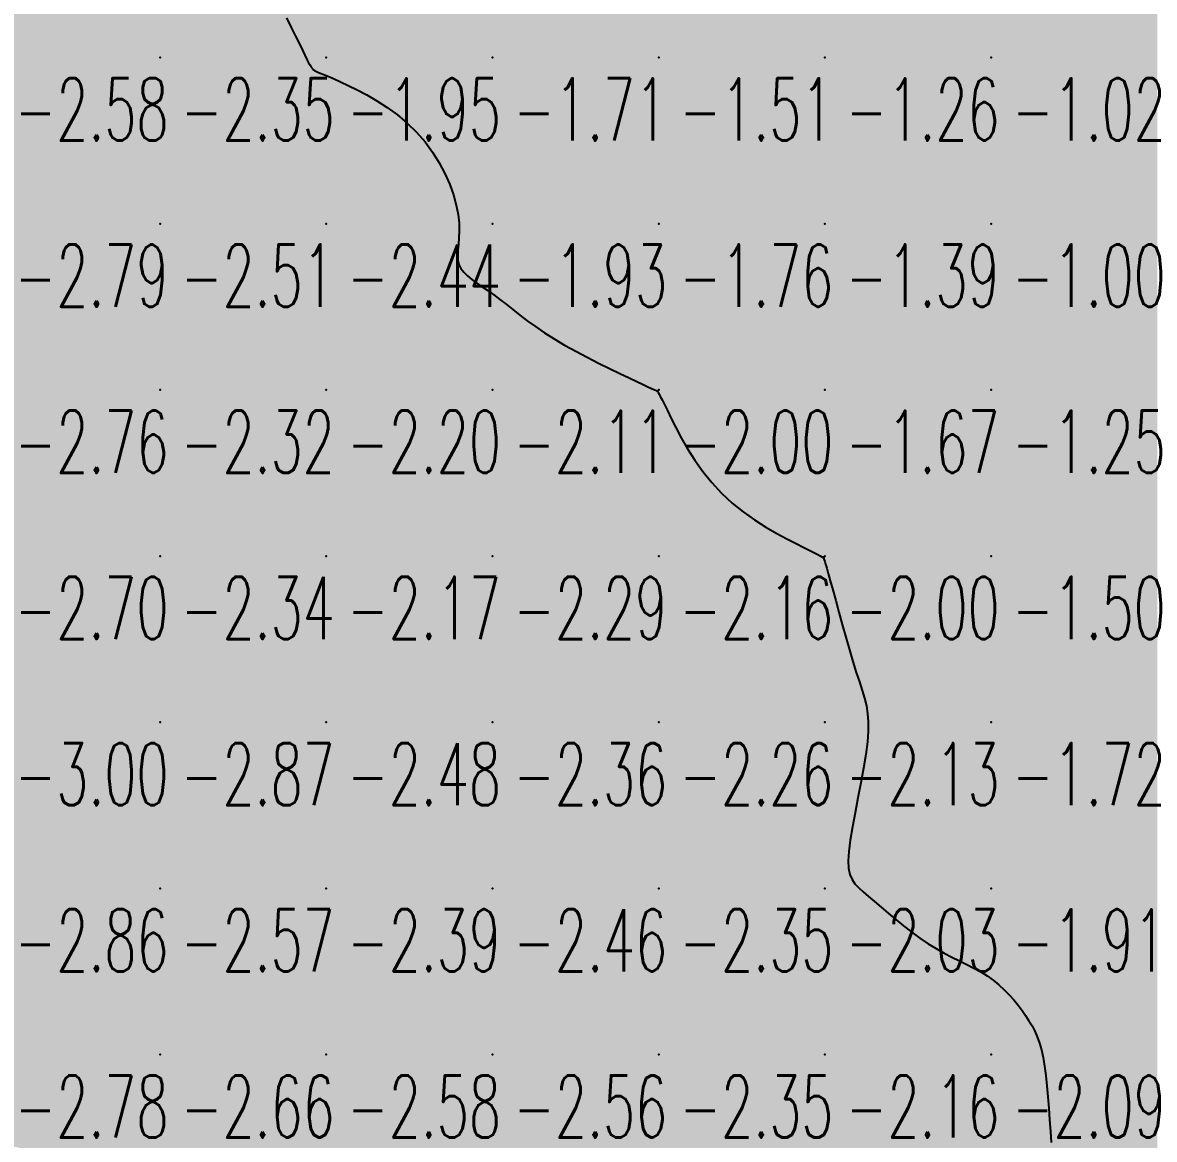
# Model space of a CAD drawing. Header units: millimetres. Extents: x 88261 to 90953, y 390274 to 392322.
# Drawn here: x 90382 to 90450.1, y 391022.1 to 391089.3 of the extents above; entities that cross this region are included whole.
import ezdxf
from ezdxf.enums import TextEntityAlignment as Align

# ---------------------------------------------------------------- set-up
doc = ezdxf.new("R2010")
doc.units = ezdxf.units.MM
doc.header["$LTSCALE"] = 25
for name, color, linetype in [('CN_03_00', 7, 'Continuous'), ('COTEAlt', 7, 'Continuous'), ('TN_COLORIAGE', 7, 'Continuous')]:
    doc.layers.add(name, color=color, linetype=linetype)
doc.styles.add('Simplex 1.0', font='Simplex.shx', dxfattribs={"width": 0.99, "height": 2.5})
doc.styles.get("Standard").update_dxf_attribs({"font": 'times.ttf'})

# ---------------------------------------------------------------- blocks, each defined once
blk = doc.blocks.new('COTE')
at = {"color": 0}
blk.add_point((0, 0), dxfattribs=at)
at = {"layer": 'COTEAlt'}
blk.add_attdef('ALT', text='', height=3.75, dxfattribs=at).set_placement((1.25, -1.25), align=Align.TOP_LEFT)

msp = doc.modelspace()

# ---------------------------------------------------------------- linework, layer by layer
at = {"layer": 'CN_03_00', "elevation": -2, "flags": 128}
msp.add_lwpolyline([(90397.853, 391089.622), (90398.142, 391089.049), (90398.402, 391088.528), (90398.627, 391088.072), (90398.813, 391087.69), (90398.964, 391087.378), (90399.087, 391087.128), (90399.186, 391086.93), (90399.269, 391086.778), (90399.342, 391086.662), (90399.41, 391086.574), (90399.481, 391086.505), (90399.56, 391086.449), (90399.657, 391086.397), (90399.78, 391086.342), (90399.939, 391086.277), (90400.142, 391086.196), (90400.398, 391086.09), (90400.717, 391085.954), (90401.108, 391085.78), (90401.574, 391085.561), (90402.105, 391085.297), (90402.682, 391084.988), (90403.289, 391084.633), (90403.91, 391084.232), (90404.527, 391083.784), (90405.124, 391083.29), (90405.684, 391082.75), (90406.192, 391082.165), (90406.646, 391081.545), (90407.044, 391080.903), (90407.387, 391080.252), (90407.673, 391079.603), (90407.901, 391078.969), (90408.072, 391078.362), (90408.184, 391077.796), (90408.239, 391077.278), (90408.25, 391076.809), (90408.231, 391076.385), (90408.199, 391076), (90408.167, 391075.652), (90408.151, 391075.336), (90408.167, 391075.049), (90408.228, 391074.786), (90408.347, 391074.544), (90408.521, 391074.317), (90408.742, 391074.099), (90409.003, 391073.886), (90409.299, 391073.67), (90409.622, 391073.448), (90409.965, 391073.214), (90410.322, 391072.961), (90410.688, 391072.686), (90411.067, 391072.39), (90411.465, 391072.076), (90411.888, 391071.745), (90412.342, 391071.4), (90412.834, 391071.045), (90413.369, 391070.68), (90413.953, 391070.309), (90414.589, 391069.935), (90415.26, 391069.563), (90415.948, 391069.2), (90416.632, 391068.853), (90417.293, 391068.527), (90417.911, 391068.229), (90418.467, 391067.966), (90418.94, 391067.744), (90419.316, 391067.567), (90419.603, 391067.431), (90419.813, 391067.331), (90419.959, 391067.26), (90420.054, 391067.214), (90420.11, 391067.185), (90420.139, 391067.168), (90420.156, 391067.157), (90420.17, 391067.146), (90420.19, 391067.121), (90420.221, 391067.072), (90420.271, 391066.984), (90420.344, 391066.844), (90420.447, 391066.641), (90420.587, 391066.361), (90420.77, 391065.991), (90421, 391065.524), (90421.28, 391064.973), (90421.609, 391064.359), (90421.989, 391063.701), (90422.42, 391063.019), (90422.903, 391062.332), (90423.437, 391061.659), (90424.025, 391061.02), (90424.662, 391060.431), (90425.332, 391059.895), (90426.018, 391059.412), (90426.697, 391058.98), (90427.353, 391058.599), (90427.964, 391058.268), (90428.513, 391057.988), (90428.978, 391057.756), (90429.347, 391057.572), (90429.626, 391057.43), (90429.829, 391057.324), (90429.968, 391057.249), (90430.056, 391057.198), (90430.107, 391057.165), (90430.132, 391057.144), (90430.145, 391057.13), (90430.158, 391057.113), (90430.174, 391057.082), (90430.199, 391057.021), (90430.235, 391056.916), (90430.287, 391056.751), (90430.358, 391056.511), (90430.452, 391056.183), (90430.572, 391055.75), (90430.721, 391055.205), (90430.895, 391054.566), (90431.088, 391053.861), (90431.294, 391053.114), (90431.507, 391052.352), (90431.722, 391051.601), (90431.933, 391050.887), (90432.134, 391050.236), (90432.32, 391049.665), (90432.486, 391049.158), (90432.628, 391048.689), (90432.74, 391048.235), (90432.818, 391047.769), (90432.859, 391047.267), (90432.856, 391046.704), (90432.806, 391046.054), (90432.706, 391045.303), (90432.568, 391044.471), (90432.405, 391043.588), (90432.231, 391042.685), (90432.058, 391041.791), (90431.901, 391040.936), (90431.772, 391040.151), (90431.687, 391039.467), (90431.654, 391038.903), (90431.676, 391038.447), (90431.751, 391038.078), (90431.878, 391037.773), (90432.054, 391037.51), (90432.279, 391037.268), (90432.551, 391037.024), (90432.868, 391036.758), (90433.228, 391036.451), (90433.626, 391036.11), (90434.055, 391035.744), (90434.509, 391035.364), (90434.983, 391034.981), (90435.468, 391034.604), (90435.961, 391034.245), (90436.453, 391033.913), (90436.94, 391033.616), (90437.42, 391033.35), (90437.888, 391033.106), (90438.345, 391032.879), (90438.787, 391032.659), (90439.213, 391032.44), (90439.62, 391032.214), (90440.006, 391031.974), (90440.37, 391031.715), (90440.712, 391031.437), (90441.033, 391031.144), (90441.332, 391030.84), (90441.61, 391030.529), (90441.868, 391030.214), (90442.106, 391029.898), (90442.325, 391029.585), (90442.525, 391029.276), (90442.707, 391028.965), (90442.872, 391028.643), (90443.02, 391028.3), (90443.152, 391027.928), (90443.269, 391027.519), (90443.371, 391027.062), (90443.46, 391026.55), (90443.535, 391025.977), (90443.601, 391025.352), (90443.658, 391024.691), (90443.711, 391024.005), (90443.761, 391023.309), (90443.812, 391022.617), (90443.866, 391021.942)], dxfattribs=at)
at = {"layer": 'TN_COLORIAGE', "color": 111}
for points in [[(90380.249, 391097.239, -2.142), (90380.249, 391087.239, -2.142), (90390.249, 391097.239, -2.142)], [(90380.249, 391087.239, -2.142), (90390.249, 391087.239, -2.142), (90390.249, 391097.239, -2.142)], [(90390.249, 391087.239, -2), (90396.099, 391093.09, -2), (90390.249, 391097.239, -2), (90393.861, 391097.239, -2)], [(90396.099, 391093.09, -2.354), (90399.068, 391087.239, -2.354), (90390.249, 391087.239, -2.354)], [(90380.249, 391087.239, -2.354), (90380.249, 391077.239, -2.354), (90390.249, 391087.239, -2.354)], [(90380.249, 391077.239, -2.354), (90390.249, 391077.239, -2.354), (90390.249, 391087.239, -2.354)], [(90390.249, 391077.239, -2), (90399.392, 391086.383, -2), (90390.249, 391087.239, -2), (90399.068, 391087.239, -2)], [(90390.249, 391077.239, -2), (90399.392, 391086.383, -2), (90400.249, 391077.239, -2), (90400.249, 391086.261, -2)], [(90406.259, 391083.25, -2.437), (90400.249, 391086.261, -2.437), (90400.249, 391077.239, -2.437)], [(90406.259, 391083.25, -2.437), (90408.816, 391077.239, -2.437), (90400.249, 391077.239, -2.437)], [(90380.249, 391077.239, -2.506), (90380.249, 391067.239, -2.506), (90390.249, 391077.239, -2.506)], [(90380.249, 391067.239, -2.506), (90390.249, 391067.239, -2.506), (90390.249, 391077.239, -2.506)], [(90390.249, 391077.239, -2.437), (90390.249, 391067.239, -2.437), (90400.249, 391077.239, -2.437)], [(90390.249, 391067.239, -2.437), (90400.249, 391067.239, -2.437), (90400.249, 391077.239, -2.437)], [(90400.249, 391077.239, -2), (90408.816, 391077.239, -2), (90400.249, 391067.239, -2), (90407.576, 391074.567, -2)], [(90400.249, 391067.239, -2), (90407.576, 391074.567, -2), (90410.249, 391067.239, -2), (90410.249, 391073.212, -2)], [(90413.36, 391070.351, -2.108), (90410.249, 391073.212, -2.108), (90410.249, 391067.239, -2.108)], [(90413.36, 391070.351, -2.108), (90420.029, 391067.239, -2.108), (90410.249, 391067.239, -2.108)], [(90380.249, 391057.239, -2.32), (90390.249, 391057.239, -2.32), (90390.249, 391067.239, -2.32)], [(90380.249, 391067.239, -2.32), (90380.249, 391057.239, -2.32), (90390.249, 391067.239, -2.32)], [(90390.249, 391067.239, -2.2), (90390.249, 391057.239, -2.2), (90400.249, 391067.239, -2.2)], [(90390.249, 391057.239, -2.2), (90400.249, 391057.239, -2.2), (90400.249, 391067.239, -2.2)], [(90400.249, 391067.239, -2.108), (90400.249, 391057.239, -2.108), (90410.249, 391067.239, -2.108)], [(90400.249, 391057.239, -2.108), (90410.249, 391057.239, -2.108), (90410.249, 391067.239, -2.108)], [(90410.249, 391057.239, -2), (90420.164, 391067.155, -2), (90410.249, 391067.239, -2), (90420.029, 391067.239, -2)], [(90410.249, 391057.239, -2), (90420.164, 391067.155, -2), (90420.249, 391057.239, -2), (90420.249, 391067.085, -2)], [(90423.458, 391060.448, -2.156), (90420.249, 391067.085, -2.156), (90420.249, 391057.239, -2.156)], [(90423.458, 391060.448, -2.156), (90430.068, 391057.239, -2.156), (90420.249, 391057.239, -2.156)], [(90380.249, 391047.35, -2.343), (90380.3, 391047.29, -2.343), (90380.249, 391057.239, -2.343), (90390.249, 391057.239, -2.343)], [(90380.501, 391047.239, -2.343), (90380.3, 391047.29, -2.343), (90390.249, 391047.239, -2.343), (90390.249, 391057.239, -2.343)], [(90390.249, 391057.239, -2.172), (90390.249, 391047.239, -2.172), (90400.249, 391057.239, -2.172)], [(90390.249, 391047.239, -2.172), (90400.249, 391047.239, -2.172), (90400.249, 391057.239, -2.172)], [(90400.249, 391047.239, -2.286), (90410.249, 391047.239, -2.286), (90410.249, 391057.239, -2.286)], [(90400.249, 391057.239, -2.286), (90400.249, 391047.239, -2.286), (90410.249, 391057.239, -2.286)], [(90410.249, 391057.239, -2.156), (90410.249, 391047.239, -2.156), (90420.249, 391057.239, -2.156)], [(90410.249, 391047.239, -2.156), (90420.249, 391047.239, -2.156), (90420.249, 391057.239, -2.156)], [(90420.249, 391047.239, -2), (90430.139, 391057.129, -2), (90420.249, 391057.239, -2), (90430.068, 391057.239, -2)], [(90420.249, 391047.239, -2), (90430.139, 391057.129, -2), (90430.249, 391047.239, -2), (90430.249, 391057.02, -2)], [(90432.299, 391049.289, -2.128), (90430.249, 391057.02, -2.128), (90430.249, 391047.239, -2.128)], [(90432.299, 391049.289, -2.128), (90433.361, 391047.239, -2.128), (90430.249, 391047.239, -2.128)], [(90380.249, 391037.239, -2.87), (90390.249, 391037.239, -2.87), (90390.249, 391047.239, -2.87)], [(90380.501, 391047.239, -2.858), (90380.249, 391047.01, -2.858), (90390.249, 391047.239, -2.858), (90380.249, 391037.239, -2.858)], [(90390.249, 391037.239, -2.485), (90400.249, 391037.239, -2.485), (90400.249, 391047.239, -2.485)], [(90390.249, 391047.239, -2.485), (90390.249, 391037.239, -2.485), (90400.249, 391047.239, -2.485)], [(90400.249, 391037.239, -2.358), (90410.249, 391037.239, -2.358), (90410.249, 391047.239, -2.358)], [(90400.249, 391047.239, -2.358), (90400.249, 391037.239, -2.358), (90410.249, 391047.239, -2.358)], [(90410.249, 391037.239, -2.259), (90420.249, 391037.239, -2.259), (90420.249, 391047.239, -2.259)], [(90410.249, 391047.239, -2.259), (90410.249, 391037.239, -2.259), (90420.249, 391047.239, -2.259)], [(90420.249, 391037.239, -2.128), (90430.249, 391037.239, -2.128), (90430.249, 391047.239, -2.128)], [(90420.249, 391047.239, -2.128), (90420.249, 391037.239, -2.128), (90430.249, 391047.239, -2.128)], [(90430.249, 391047.239, -2), (90433.361, 391047.239, -2), (90430.249, 391037.239, -2), (90431.089, 391038.08, -2)], [(90431.089, 391038.08, -2.026), (90432.4, 391037.239, -2.026), (90430.249, 391037.239, -2.026)], [(90380.249, 391027.239, -2.573), (90390.249, 391027.239, -2.573), (90390.249, 391037.239, -2.573)], [(90380.249, 391037.239, -2.573), (90380.249, 391027.239, -2.573), (90390.249, 391037.239, -2.573)], [(90390.249, 391027.239, -2.389), (90400.249, 391027.239, -2.389), (90400.249, 391037.239, -2.389)], [(90390.249, 391037.239, -2.389), (90390.249, 391027.239, -2.389), (90400.249, 391037.239, -2.389)], [(90400.249, 391037.239, -2.457), (90400.249, 391027.239, -2.457), (90410.249, 391037.239, -2.457)], [(90400.249, 391027.239, -2.457), (90410.249, 391027.239, -2.457), (90410.249, 391037.239, -2.457)], [(90410.249, 391027.239, -2.346), (90420.249, 391027.239, -2.346), (90420.249, 391037.239, -2.346)], [(90410.249, 391037.239, -2.346), (90410.249, 391027.239, -2.346), (90420.249, 391037.239, -2.346)], [(90420.249, 391027.239, -2.026), (90430.249, 391027.239, -2.026), (90430.249, 391037.239, -2.026)], [(90420.249, 391037.239, -2.026), (90420.249, 391027.239, -2.026), (90430.249, 391037.239, -2.026)], [(90430.249, 391027.239, -2), (90436.518, 391033.508, -2), (90430.249, 391037.239, -2), (90432.4, 391037.239, -2)], [(90430.249, 391027.239, -2), (90436.518, 391033.508, -2), (90440.249, 391027.239, -2), (90440.249, 391032.206, -2)], [(90442.525, 391029.516, -2.094), (90440.249, 391032.206, -2.094), (90440.249, 391027.239, -2.094)], [(90442.525, 391029.516, -2.094), (90443.599, 391027.239, -2.094), (90440.249, 391027.239, -2.094)], [(90380.249, 391022.033, -2.66), (90384.023, 391021.014, -2.66), (90380.249, 391027.239, -2.66), (90390.249, 391027.239, -2.66)], [(90390.249, 391017.573, -2.66), (90384.023, 391021.014, -2.66), (90390.249, 391027.239, -2.66)], [(90390.249, 391017.573, -2.576), (90390.518, 391017.509, -2.576), (90390.249, 391027.239, -2.576), (90400.249, 391027.239, -2.576)], [(90390.518, 391017.509, -2.576), (90400.249, 391017.935, -2.576), (90400.249, 391027.239, -2.576)], [(90400.249, 391017.935, -2.556), (90400.915, 391017.905, -2.556), (90400.249, 391027.239, -2.556), (90410.249, 391027.239, -2.556)], [(90400.915, 391017.905, -2.47), (90400.813, 391017.239, -2.47), (90410.249, 391027.239, -2.47), (90410.249, 391017.239, -2.47)], [(90410.249, 391027.239, -2.35), (90410.249, 391017.239, -2.35), (90420.249, 391027.239, -2.35)], [(90410.249, 391017.239, -2.35), (90420.249, 391017.239, -2.35), (90420.249, 391027.239, -2.35)], [(90420.249, 391027.239, -2.159), (90420.249, 391017.239, -2.159), (90430.249, 391027.239, -2.159)], [(90420.249, 391017.239, -2), (90429.705, 391017.239, -2), (90430.249, 391027.239, -2), (90430.249, 391018.329, -2)], [(90430.249, 391027.239, -2), (90430.249, 391018.329, -2), (90440.249, 391027.239, -2), (90431.973, 391018.964, -2)], [(90440.249, 391017.239, -2), (90431.83, 391017.239, -2), (90440.249, 391027.239, -2), (90431.973, 391018.964, -2)], [(90440.249, 391017.239, -2), (90443.835, 391020.826, -2), (90440.249, 391027.239, -2), (90443.599, 391027.239, -2)]]:
    msp.add_solid(points, dxfattribs=at)
at = {"layer": 'TN_COLORIAGE', "color": 101}
for points in [[(90399.068, 391087.239, -1.749), (90396.099, 391093.09, -1.749), (90400.249, 391087.239, -1.749), (90400.249, 391097.239, -1.749)], [(90400.249, 391097.239, -1.445), (90400.249, 391087.239, -1.445), (90410.249, 391097.239, -1.445)], [(90400.249, 391087.239, -1.445), (90410.249, 391087.239, -1.445), (90410.249, 391097.239, -1.445)], [(90410.249, 391087.239, -1.554), (90420.249, 391087.239, -1.554), (90420.249, 391097.239, -1.554)], [(90410.249, 391097.239, -1.554), (90410.249, 391087.239, -1.554), (90420.249, 391097.239, -1.554)], [(90420.249, 391097.239, -1.515), (90420.249, 391087.239, -1.515), (90430.249, 391097.239, -1.515)], [(90420.249, 391087.239, -1.515), (90430.249, 391087.239, -1.515), (90430.249, 391097.239, -1.515)], [(90430.249, 391097.239, -1.191), (90430.249, 391087.239, -1.191), (90440.249, 391097.239, -1.191)], [(90430.249, 391087.239, -1.191), (90440.249, 391087.239, -1.191), (90440.249, 391097.239, -1.191)], [(90440.249, 391087.239, -1.228), (90450.249, 391087.239, -1.228), (90450.249, 391097.239, -1.228)], [(90440.249, 391097.239, -1.228), (90440.249, 391087.239, -1.228), (90450.249, 391097.239, -1.228)], [(90399.068, 391087.239, -1.953), (90399.392, 391086.383, -1.953), (90400.249, 391087.239, -1.953)], [(90400.249, 391086.261, -1.953), (90399.392, 391086.383, -1.953), (90400.249, 391087.239, -1.953)], [(90400.249, 391086.261, -1.71), (90406.259, 391083.25, -1.71), (90400.249, 391087.239, -1.71), (90410.249, 391087.239, -1.71)], [(90408.816, 391077.239, -1.71), (90406.259, 391083.25, -1.71), (90410.249, 391077.239, -1.71), (90410.249, 391087.239, -1.71)], [(90410.249, 391077.239, -1.506), (90420.249, 391077.239, -1.506), (90420.249, 391087.239, -1.506)], [(90410.249, 391087.239, -1.506), (90410.249, 391077.239, -1.506), (90420.249, 391087.239, -1.506)], [(90420.249, 391077.239, -1.262), (90430.249, 391077.239, -1.262), (90430.249, 391087.239, -1.262)], [(90420.249, 391087.239, -1.262), (90420.249, 391077.239, -1.262), (90430.249, 391087.239, -1.262)], [(90430.249, 391077.239, -1.019), (90440.249, 391077.239, -1.019), (90440.249, 391087.239, -1.019)], [(90430.249, 391087.239, -1.019), (90430.249, 391077.239, -1.019), (90440.249, 391087.239, -1.019)], [(90440.249, 391087.239, -1.204), (90440.249, 391077.239, -1.204), (90450.249, 391087.239, -1.204)], [(90440.249, 391077.239, -1.204), (90450.249, 391077.239, -1.204), (90450.249, 391087.239, -1.204)], [(90410.249, 391073.212, -1.927), (90407.576, 391074.567, -1.927), (90410.249, 391077.239, -1.927)], [(90407.576, 391074.567, -1.927), (90408.816, 391077.239, -1.927), (90410.249, 391077.239, -1.927)], [(90410.249, 391073.212, -1.76), (90413.36, 391070.351, -1.76), (90410.249, 391077.239, -1.76), (90420.249, 391077.239, -1.76)], [(90420.029, 391067.239, -1.76), (90413.36, 391070.351, -1.76), (90420.249, 391067.239, -1.76), (90420.249, 391077.239, -1.76)], [(90420.249, 391067.239, -1.393), (90430.249, 391067.239, -1.393), (90430.249, 391077.239, -1.393)], [(90420.249, 391077.239, -1.393), (90420.249, 391067.239, -1.393), (90430.249, 391077.239, -1.393)], [(90430.249, 391077.239, -1), (90430.249, 391067.239, -1), (90440.249, 391077.239, -1)], [(90430.249, 391067.239, -1), (90440.249, 391067.239, -1), (90440.249, 391077.239, -1)], [(90440.249, 391077.239, -1.16), (90440.249, 391067.239, -1.16), (90450.249, 391077.239, -1.16)], [(90440.249, 391067.239, -1.16), (90450.249, 391067.239, -1.16), (90450.249, 391077.239, -1.16)], [(90420.029, 391067.239, -1.998), (90420.164, 391067.155, -1.998), (90420.249, 391067.239, -1.998)], [(90420.249, 391067.085, -1.998), (90420.164, 391067.155, -1.998), (90420.249, 391067.239, -1.998)], [(90420.249, 391067.085, -1.67), (90423.458, 391060.448, -1.67), (90420.249, 391067.239, -1.67), (90430.249, 391067.239, -1.67)], [(90430.068, 391057.239, -1.67), (90423.458, 391060.448, -1.67), (90430.249, 391057.239, -1.67), (90430.249, 391067.239, -1.67)], [(90430.249, 391057.239, -1.249), (90440.249, 391057.239, -1.249), (90440.249, 391067.239, -1.249)], [(90430.249, 391067.239, -1.249), (90430.249, 391057.239, -1.249), (90440.249, 391067.239, -1.249)], [(90440.249, 391067.239, -1.297), (90440.249, 391057.239, -1.297), (90450.249, 391067.239, -1.297)], [(90440.249, 391057.239, -1.297), (90450.249, 391057.239, -1.297), (90450.249, 391067.239, -1.297)], [(90430.068, 391057.239, -1.997), (90430.139, 391057.129, -1.997), (90430.249, 391057.239, -1.997)], [(90430.249, 391057.02, -1.997), (90430.139, 391057.129, -1.997), (90430.249, 391057.239, -1.997)], [(90430.249, 391057.02, -1.503), (90432.299, 391049.289, -1.503), (90430.249, 391057.239, -1.503), (90440.249, 391057.239, -1.503)], [(90433.361, 391047.239, -1.503), (90432.299, 391049.289, -1.503), (90440.249, 391047.239, -1.503), (90440.249, 391057.239, -1.503)], [(90440.249, 391057.239, -1.423), (90440.249, 391047.239, -1.423), (90450.249, 391057.239, -1.423)], [(90440.249, 391047.239, -1.423), (90450.249, 391047.239, -1.423), (90450.249, 391057.239, -1.423)], [(90432.4, 391037.239, -1.717), (90431.089, 391038.08, -1.717), (90440.249, 391037.239, -1.717), (90440.249, 391047.239, -1.717)], [(90431.089, 391038.08, -1.717), (90433.361, 391047.239, -1.717), (90440.249, 391047.239, -1.717)], [(90440.249, 391037.239, -1.551), (90450.249, 391037.239, -1.551), (90450.249, 391047.239, -1.551)], [(90440.249, 391047.239, -1.551), (90440.249, 391037.239, -1.551), (90450.249, 391047.239, -1.551)], [(90432.4, 391037.239, -1.905), (90436.518, 391033.508, -1.905), (90440.249, 391037.239, -1.905)], [(90440.249, 391032.206, -1.905), (90436.518, 391033.508, -1.905), (90440.249, 391037.239, -1.905)], [(90440.249, 391032.206, -1.682), (90442.525, 391029.516, -1.682), (90440.249, 391037.239, -1.682), (90450.249, 391037.239, -1.682)], [(90443.599, 391027.239, -1.682), (90442.525, 391029.516, -1.682), (90450.249, 391027.239, -1.682), (90450.249, 391037.239, -1.682)], [(90443.599, 391027.239, -1.814), (90443.835, 391020.826, -1.814), (90450.249, 391027.239, -1.814)], [(90444.615, 391017.239, -1.814), (90443.835, 391020.826, -1.814), (90450.249, 391017.239, -1.814), (90450.249, 391027.239, -1.814)]]:
    msp.add_solid(points, dxfattribs=at)

# ---------------------------------------------------------------- block references
at = {"layer": 'COTEAlt'}
ref = msp.add_blockref('COTE', (90380.249, 391087.239), dxfattribs=at)
ref.add_attrib('ALT', '-2.58', dxfattribs={"height": 3.75, "style": 'Simplex 1.0', "width": 0.6}).set_placement((90381.499, 391085.989), align=Align.TOP_LEFT)
ref = msp.add_blockref('COTE', (90390.249, 391087.239), dxfattribs=at)
ref.add_attrib('ALT', '-2.35', dxfattribs={"height": 3.75, "style": 'Simplex 1.0', "width": 0.6}).set_placement((90391.499, 391085.989), align=Align.TOP_LEFT)
ref = msp.add_blockref('COTE', (90400.249, 391087.239), dxfattribs=at)
ref.add_attrib('ALT', '-1.95', dxfattribs={"height": 3.75, "style": 'Simplex 1.0', "width": 0.6}).set_placement((90401.499, 391085.989), align=Align.TOP_LEFT)
ref = msp.add_blockref('COTE', (90410.249, 391087.239), dxfattribs=at)
ref.add_attrib('ALT', '-1.71', dxfattribs={"height": 3.75, "style": 'Simplex 1.0', "width": 0.6}).set_placement((90411.499, 391085.989), align=Align.TOP_LEFT)
ref = msp.add_blockref('COTE', (90420.249, 391087.239), dxfattribs=at)
ref.add_attrib('ALT', '-1.51', dxfattribs={"height": 3.75, "style": 'Simplex 1.0', "width": 0.6}).set_placement((90421.499, 391085.989), align=Align.TOP_LEFT)
ref = msp.add_blockref('COTE', (90430.249, 391087.239), dxfattribs=at)
ref.add_attrib('ALT', '-1.26', dxfattribs={"height": 3.75, "style": 'Simplex 1.0', "width": 0.6}).set_placement((90431.499, 391085.989), align=Align.TOP_LEFT)
ref = msp.add_blockref('COTE', (90440.249, 391087.239), dxfattribs=at)
ref.add_attrib('ALT', '-1.02', dxfattribs={"height": 3.75, "style": 'Simplex 1.0', "width": 0.6}).set_placement((90441.499, 391085.989), align=Align.TOP_LEFT)
ref = msp.add_blockref('COTE', (90380.249, 391077.239), dxfattribs=at)
ref.add_attrib('ALT', '-2.79', dxfattribs={"height": 3.75, "style": 'Simplex 1.0', "width": 0.6}).set_placement((90381.499, 391075.989), align=Align.TOP_LEFT)
ref = msp.add_blockref('COTE', (90390.249, 391077.239), dxfattribs=at)
ref.add_attrib('ALT', '-2.51', dxfattribs={"height": 3.75, "style": 'Simplex 1.0', "width": 0.6}).set_placement((90391.499, 391075.989), align=Align.TOP_LEFT)
ref = msp.add_blockref('COTE', (90400.249, 391077.239), dxfattribs=at)
ref.add_attrib('ALT', '-2.44', dxfattribs={"height": 3.75, "style": 'Simplex 1.0', "width": 0.6}).set_placement((90401.499, 391075.989), align=Align.TOP_LEFT)
ref = msp.add_blockref('COTE', (90410.249, 391077.239), dxfattribs=at)
ref.add_attrib('ALT', '-1.93', dxfattribs={"height": 3.75, "style": 'Simplex 1.0', "width": 0.6}).set_placement((90411.499, 391075.989), align=Align.TOP_LEFT)
ref = msp.add_blockref('COTE', (90420.249, 391077.239), dxfattribs=at)
ref.add_attrib('ALT', '-1.76', dxfattribs={"height": 3.75, "style": 'Simplex 1.0', "width": 0.6}).set_placement((90421.499, 391075.989), align=Align.TOP_LEFT)
ref = msp.add_blockref('COTE', (90430.249, 391077.239), dxfattribs=at)
ref.add_attrib('ALT', '-1.39', dxfattribs={"height": 3.75, "style": 'Simplex 1.0', "width": 0.6}).set_placement((90431.499, 391075.989), align=Align.TOP_LEFT)
ref = msp.add_blockref('COTE', (90440.249, 391077.239), dxfattribs=at)
ref.add_attrib('ALT', '-1.00', dxfattribs={"height": 3.75, "style": 'Simplex 1.0', "width": 0.6}).set_placement((90441.499, 391075.989), align=Align.TOP_LEFT)
ref = msp.add_blockref('COTE', (90380.249, 391067.239), dxfattribs=at)
ref.add_attrib('ALT', '-2.76', dxfattribs={"height": 3.75, "style": 'Simplex 1.0', "width": 0.6}).set_placement((90381.499, 391065.989), align=Align.TOP_LEFT)
ref = msp.add_blockref('COTE', (90390.249, 391067.239), dxfattribs=at)
ref.add_attrib('ALT', '-2.32', dxfattribs={"height": 3.75, "style": 'Simplex 1.0', "width": 0.6}).set_placement((90391.499, 391065.989), align=Align.TOP_LEFT)
ref = msp.add_blockref('COTE', (90400.249, 391067.239), dxfattribs=at)
ref.add_attrib('ALT', '-2.20', dxfattribs={"height": 3.75, "style": 'Simplex 1.0', "width": 0.6}).set_placement((90401.499, 391065.989), align=Align.TOP_LEFT)
ref = msp.add_blockref('COTE', (90410.249, 391067.239), dxfattribs=at)
ref.add_attrib('ALT', '-2.11', dxfattribs={"height": 3.75, "style": 'Simplex 1.0', "width": 0.6}).set_placement((90411.499, 391065.989), align=Align.TOP_LEFT)
ref = msp.add_blockref('COTE', (90420.249, 391067.239), dxfattribs=at)
ref.add_attrib('ALT', '-2.00', dxfattribs={"height": 3.75, "style": 'Simplex 1.0', "width": 0.6}).set_placement((90421.499, 391065.989), align=Align.TOP_LEFT)
ref = msp.add_blockref('COTE', (90430.249, 391067.239), dxfattribs=at)
ref.add_attrib('ALT', '-1.67', dxfattribs={"height": 3.75, "style": 'Simplex 1.0', "width": 0.6}).set_placement((90431.499, 391065.989), align=Align.TOP_LEFT)
ref = msp.add_blockref('COTE', (90440.249, 391067.239), dxfattribs=at)
ref.add_attrib('ALT', '-1.25', dxfattribs={"height": 3.75, "style": 'Simplex 1.0', "width": 0.6}).set_placement((90441.499, 391065.989), align=Align.TOP_LEFT)
ref = msp.add_blockref('COTE', (90380.249, 391057.239), dxfattribs=at)
ref.add_attrib('ALT', '-2.70', dxfattribs={"height": 3.75, "style": 'Simplex 1.0', "width": 0.6}).set_placement((90381.499, 391055.989), align=Align.TOP_LEFT)
ref = msp.add_blockref('COTE', (90390.249, 391057.239), dxfattribs=at)
ref.add_attrib('ALT', '-2.34', dxfattribs={"height": 3.75, "style": 'Simplex 1.0', "width": 0.6}).set_placement((90391.499, 391055.989), align=Align.TOP_LEFT)
ref = msp.add_blockref('COTE', (90400.249, 391057.239), dxfattribs=at)
ref.add_attrib('ALT', '-2.17', dxfattribs={"height": 3.75, "style": 'Simplex 1.0', "width": 0.6}).set_placement((90401.499, 391055.989), align=Align.TOP_LEFT)
ref = msp.add_blockref('COTE', (90410.249, 391057.239), dxfattribs=at)
ref.add_attrib('ALT', '-2.29', dxfattribs={"height": 3.75, "style": 'Simplex 1.0', "width": 0.6}).set_placement((90411.499, 391055.989), align=Align.TOP_LEFT)
ref = msp.add_blockref('COTE', (90420.249, 391057.239), dxfattribs=at)
ref.add_attrib('ALT', '-2.16', dxfattribs={"height": 3.75, "style": 'Simplex 1.0', "width": 0.6}).set_placement((90421.499, 391055.989), align=Align.TOP_LEFT)
ref = msp.add_blockref('COTE', (90430.249, 391057.239), dxfattribs=at)
ref.add_attrib('ALT', '-2.00', dxfattribs={"height": 3.75, "style": 'Simplex 1.0', "width": 0.6}).set_placement((90431.499, 391055.989), align=Align.TOP_LEFT)
ref = msp.add_blockref('COTE', (90440.249, 391057.239), dxfattribs=at)
ref.add_attrib('ALT', '-1.50', dxfattribs={"height": 3.75, "style": 'Simplex 1.0', "width": 0.6}).set_placement((90441.499, 391055.989), align=Align.TOP_LEFT)
ref = msp.add_blockref('COTE', (90380.249, 391047.239), dxfattribs=at)
ref.add_attrib('ALT', '-3.00', dxfattribs={"height": 3.75, "style": 'Simplex 1.0', "width": 0.6}).set_placement((90381.499, 391045.989), align=Align.TOP_LEFT)
ref = msp.add_blockref('COTE', (90390.249, 391047.239), dxfattribs=at)
ref.add_attrib('ALT', '-2.87', dxfattribs={"height": 3.75, "style": 'Simplex 1.0', "width": 0.6}).set_placement((90391.499, 391045.989), align=Align.TOP_LEFT)
ref = msp.add_blockref('COTE', (90400.249, 391047.239), dxfattribs=at)
ref.add_attrib('ALT', '-2.48', dxfattribs={"height": 3.75, "style": 'Simplex 1.0', "width": 0.6}).set_placement((90401.499, 391045.989), align=Align.TOP_LEFT)
ref = msp.add_blockref('COTE', (90410.249, 391047.239), dxfattribs=at)
ref.add_attrib('ALT', '-2.36', dxfattribs={"height": 3.75, "style": 'Simplex 1.0', "width": 0.6}).set_placement((90411.499, 391045.989), align=Align.TOP_LEFT)
ref = msp.add_blockref('COTE', (90420.249, 391047.239), dxfattribs=at)
ref.add_attrib('ALT', '-2.26', dxfattribs={"height": 3.75, "style": 'Simplex 1.0', "width": 0.6}).set_placement((90421.499, 391045.989), align=Align.TOP_LEFT)
ref = msp.add_blockref('COTE', (90430.249, 391047.239), dxfattribs=at)
ref.add_attrib('ALT', '-2.13', dxfattribs={"height": 3.75, "style": 'Simplex 1.0', "width": 0.6}).set_placement((90431.499, 391045.989), align=Align.TOP_LEFT)
ref = msp.add_blockref('COTE', (90440.249, 391047.239), dxfattribs=at)
ref.add_attrib('ALT', '-1.72', dxfattribs={"height": 3.75, "style": 'Simplex 1.0', "width": 0.6}).set_placement((90441.499, 391045.989), align=Align.TOP_LEFT)
ref = msp.add_blockref('COTE', (90380.249, 391037.239), dxfattribs=at)
ref.add_attrib('ALT', '-2.86', dxfattribs={"height": 3.75, "style": 'Simplex 1.0', "width": 0.6}).set_placement((90381.499, 391035.989), align=Align.TOP_LEFT)
ref = msp.add_blockref('COTE', (90390.249, 391037.239), dxfattribs=at)
ref.add_attrib('ALT', '-2.57', dxfattribs={"height": 3.75, "style": 'Simplex 1.0', "width": 0.6}).set_placement((90391.499, 391035.989), align=Align.TOP_LEFT)
ref = msp.add_blockref('COTE', (90400.249, 391037.239), dxfattribs=at)
ref.add_attrib('ALT', '-2.39', dxfattribs={"height": 3.75, "style": 'Simplex 1.0', "width": 0.6}).set_placement((90401.499, 391035.989), align=Align.TOP_LEFT)
ref = msp.add_blockref('COTE', (90410.249, 391037.239), dxfattribs=at)
ref.add_attrib('ALT', '-2.46', dxfattribs={"height": 3.75, "style": 'Simplex 1.0', "width": 0.6}).set_placement((90411.499, 391035.989), align=Align.TOP_LEFT)
ref = msp.add_blockref('COTE', (90420.249, 391037.239), dxfattribs=at)
ref.add_attrib('ALT', '-2.35', dxfattribs={"height": 3.75, "style": 'Simplex 1.0', "width": 0.6}).set_placement((90421.499, 391035.989), align=Align.TOP_LEFT)
ref = msp.add_blockref('COTE', (90430.249, 391037.239), dxfattribs=at)
ref.add_attrib('ALT', '-2.03', dxfattribs={"height": 3.75, "style": 'Simplex 1.0', "width": 0.6}).set_placement((90431.499, 391035.989), align=Align.TOP_LEFT)
ref = msp.add_blockref('COTE', (90440.249, 391037.239), dxfattribs=at)
ref.add_attrib('ALT', '-1.91', dxfattribs={"height": 3.75, "style": 'Simplex 1.0', "width": 0.6}).set_placement((90441.499, 391035.989), align=Align.TOP_LEFT)
ref = msp.add_blockref('COTE', (90380.249, 391027.239), dxfattribs=at)
ref.add_attrib('ALT', '-2.78', dxfattribs={"height": 3.75, "style": 'Simplex 1.0', "width": 0.6}).set_placement((90381.499, 391025.989), align=Align.TOP_LEFT)
ref = msp.add_blockref('COTE', (90390.249, 391027.239), dxfattribs=at)
ref.add_attrib('ALT', '-2.66', dxfattribs={"height": 3.75, "style": 'Simplex 1.0', "width": 0.6}).set_placement((90391.499, 391025.989), align=Align.TOP_LEFT)
ref = msp.add_blockref('COTE', (90400.249, 391027.239), dxfattribs=at)
ref.add_attrib('ALT', '-2.58', dxfattribs={"height": 3.75, "style": 'Simplex 1.0', "width": 0.6}).set_placement((90401.499, 391025.989), align=Align.TOP_LEFT)
ref = msp.add_blockref('COTE', (90410.249, 391027.239), dxfattribs=at)
ref.add_attrib('ALT', '-2.56', dxfattribs={"height": 3.75, "style": 'Simplex 1.0', "width": 0.6}).set_placement((90411.499, 391025.989), align=Align.TOP_LEFT)
ref = msp.add_blockref('COTE', (90420.249, 391027.239), dxfattribs=at)
ref.add_attrib('ALT', '-2.35', dxfattribs={"height": 3.75, "style": 'Simplex 1.0', "width": 0.6}).set_placement((90421.499, 391025.989), align=Align.TOP_LEFT)
ref = msp.add_blockref('COTE', (90430.249, 391027.239), dxfattribs=at)
ref.add_attrib('ALT', '-2.16', dxfattribs={"height": 3.75, "style": 'Simplex 1.0', "width": 0.6}).set_placement((90431.499, 391025.989), align=Align.TOP_LEFT)
ref = msp.add_blockref('COTE', (90440.249, 391027.239), dxfattribs=at)
ref.add_attrib('ALT', '-2.09', dxfattribs={"height": 3.75, "style": 'Simplex 1.0', "width": 0.6}).set_placement((90441.499, 391025.989), align=Align.TOP_LEFT)

doc.saveas('drawing.dxf')
